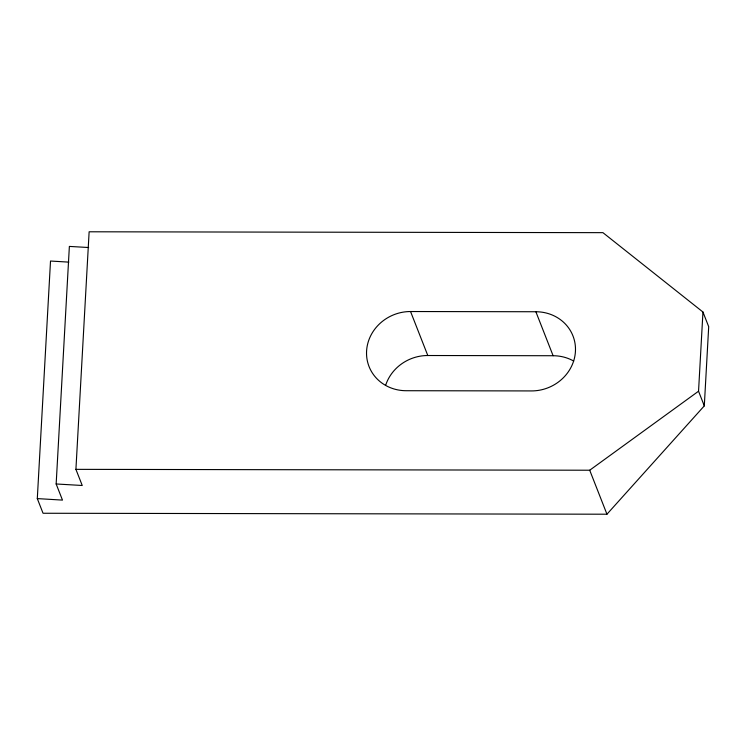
<?xml version="1.0" encoding="UTF-8"?>
<svg xmlns="http://www.w3.org/2000/svg" width="746" height="746" viewBox="0 0 746 746"><rect width="100%" height="100%" fill="white"/><g stroke="black" fill="none" stroke-linecap="round" stroke-linejoin="round"><path stroke-width="1.12" d="M88.643 247.523L69.369 246.413L56.155 483.977L82.237 485.487L75.915 469.355L89.128 231.792L602.927 232.659L702.956 312.024L708.7 326.683L704.299 405.871L606.955 514.208L43.044 513.257L37.3 498.598L50.514 261.035L68.819 262.126M704.299 405.871L698.545 391.212L702.956 312.024M75.915 469.355L589.713 470.222L698.545 391.212M410.552 311.53L535.87 311.744A42.224 39.174 -21.4 0 1 575.436 351.403A42.224 39.174 -21.4 0 1 531.469 390.932L406.15 390.717A42.224 39.174 -21.4 0 1 366.584 351.049A42.224 39.174 -21.4 0 1 410.552 311.53L427.794 355.516L553.112 355.73A42.224 39.174 -21.4 0 1 573.702 361.064M37.3 498.598L62.477 500.1L56.155 483.977M535.87 311.744L553.112 355.73M589.713 470.222L606.955 514.208M385.813 384.796A42.224 39.174 -21.4 0 1 427.794 355.516"/></g></svg>
